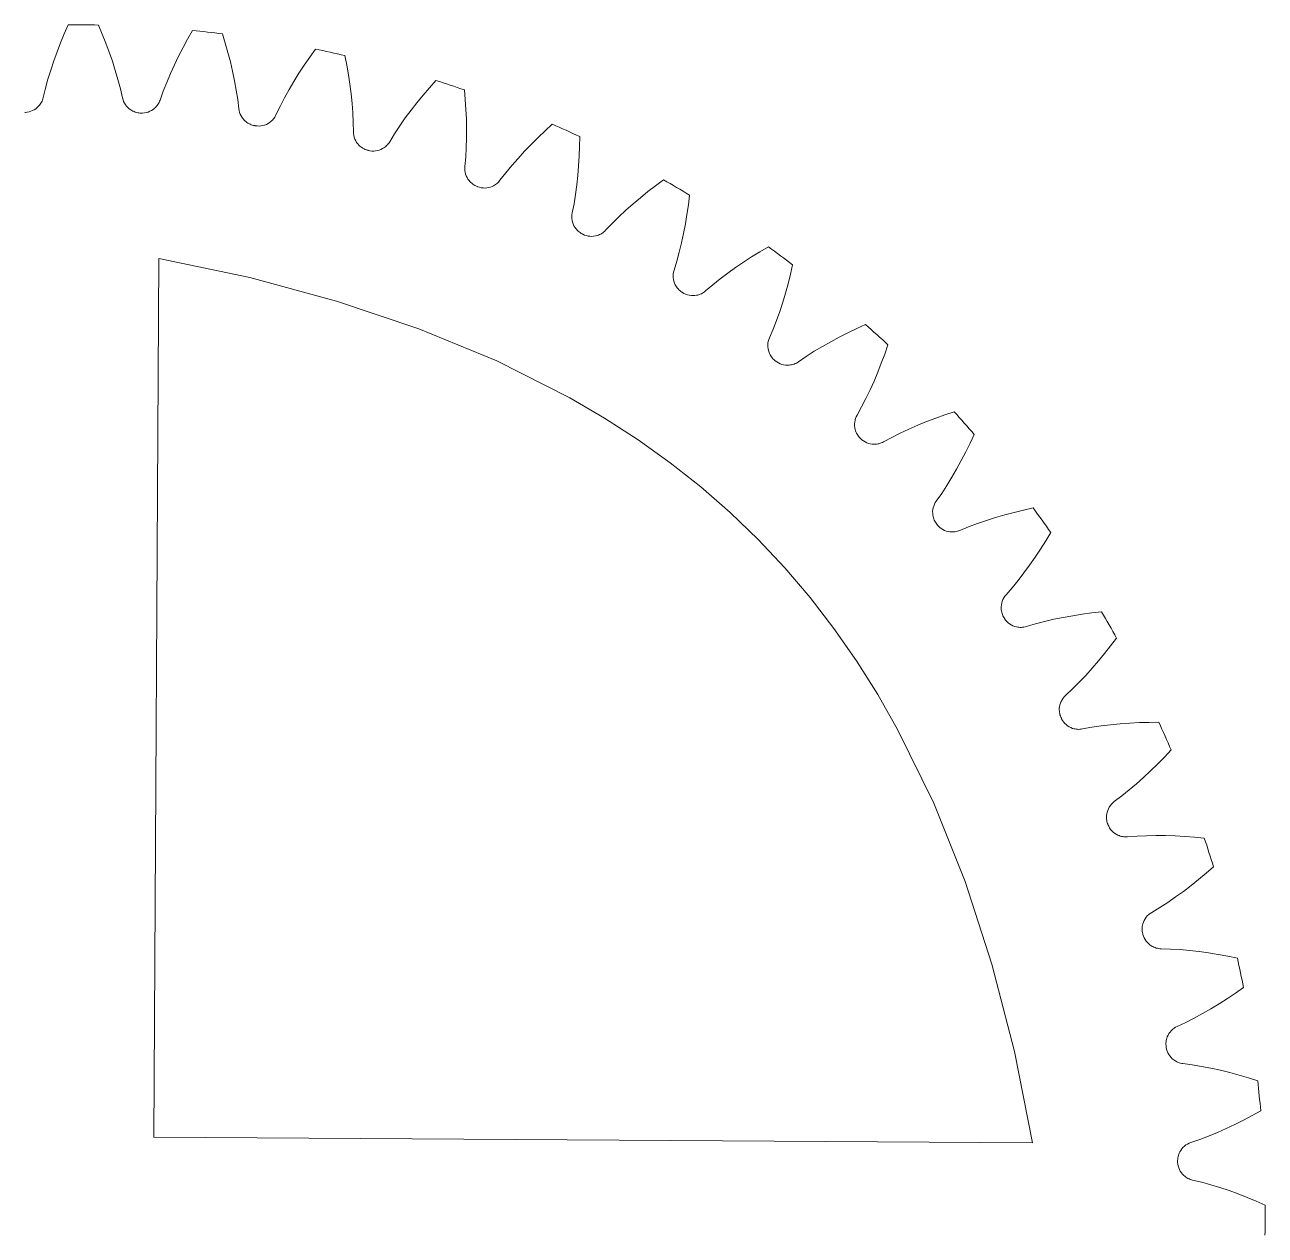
# Model space of a CAD drawing. Extents: x -180 to 228, y -304 to -8.
# Drawn here: x 167.6 to 227.5, y -78.2 to -19.7 of the extents above; entities that cross this region are included whole.
import ezdxf

# ---------------------------------------------------------------- set-up
doc = ezdxf.new("R2010")
doc.units = 0
doc.header["$MEASUREMENT"] = 0
doc.layers.add('Layer 1', color=7, linetype='Continuous')

# ---------------------------------------------------------------- blocks, each defined once
blk = doc.blocks.new('block 6')
at = {"layer": 'Layer 1', "color": 7, "lineweight": 9, "true_color": 0xffffff}
blk.add_lwpolyline([(174.064, -31), (178.464, -31.927), (182.66, -33.057), (186.643, -34.397), (190.408, -35.954), (193.941, -37.739), (195.617, -38.721), (197.231, -39.765), (198.782, -40.872), (200.267, -42.043), (201.687, -43.279), (203.04, -44.582), (204.326, -45.95), (205.546, -47.384), (206.7, -48.883), (207.789, -50.447), (208.814, -52.073), (209.778, -53.761), (211.523, -57.316), (213.038, -61.099), (214.334, -65.101), (215.418, -69.311), (216.296, -73.724)], dxfattribs=at)
blk = doc.blocks.new('block 7')
at = {"layer": 'Layer 1', "color": 7, "lineweight": 9, "true_color": 0xffffff}
blk.add_lwpolyline([(216.296, -73.724), (173.83, -73.464)], dxfattribs=at)
blk = doc.blocks.new('block 8')
at = {"layer": 'Layer 1', "color": 7, "lineweight": 9, "true_color": 0xffffff}
blk.add_lwpolyline([(173.83, -73.464), (174.064, -31)], dxfattribs=at)
blk = doc.blocks.new('block 15')
at = {"layer": 'Layer 1', "color": 7, "lineweight": 9, "true_color": 0xffffff}
blk.add_open_spline([(222.761, -69.121), (222.759, -69.111), (222.758, -69.101), (222.756, -69.091)], degree=3, dxfattribs=at)
blk = doc.blocks.new('block 16')
at = {"layer": 'Layer 1', "color": 7, "lineweight": 9, "true_color": 0xffffff}
blk.add_open_spline([(223.293, -68.106), (223.183, -68.155), (223.083, -68.225), (223, -68.313), (222.917, -68.4), (222.852, -68.503), (222.808, -68.616), (222.779, -68.691), (222.76, -68.77), (222.751, -68.85), (222.742, -68.93), (222.744, -69.011), (222.756, -69.091)], degree=3, knots=[0, 0, 0, 0, 1, 1, 1, 2, 2, 2, 3, 3, 3, 4, 4, 4, 4], dxfattribs=at)
blk = doc.blocks.new('block 17')
at = {"layer": 'Layer 1', "color": 7, "lineweight": 9, "true_color": 0xffffff}
blk.add_lwpolyline([(223.293, -68.106), (223.705, -67.913), (224.113, -67.706), (224.518, -67.487), (224.92, -67.257), (225.318, -67.015), (225.713, -66.763), (226.104, -66.502), (226.492, -66.23)], dxfattribs=at)
blk = doc.blocks.new('block 18')
at = {"layer": 'Layer 1', "color": 7, "lineweight": 9, "true_color": 0xffffff}
blk.add_open_spline([(226.492, -66.23), (226.4, -65.754), (226.301, -65.279), (226.197, -64.805)], degree=3, dxfattribs=at)
blk = doc.blocks.new('block 19')
at = {"layer": 'Layer 1', "color": 7, "lineweight": 9, "true_color": 0xffffff}
blk.add_lwpolyline([(222.517, -64.353), (222.971, -64.366), (223.428, -64.394), (223.887, -64.434), (224.347, -64.487), (224.808, -64.55), (225.271, -64.625), (225.733, -64.71), (226.197, -64.805)], dxfattribs=at)
blk = doc.blocks.new('block 20')
at = {"layer": 'Layer 1', "color": 7, "lineweight": 9, "true_color": 0xffffff}
blk.add_open_spline([(221.633, -63.661), (221.664, -63.778), (221.717, -63.887), (221.789, -63.984), (221.862, -64.08), (221.952, -64.161), (222.056, -64.223), (222.126, -64.264), (222.2, -64.296), (222.278, -64.318), (222.356, -64.34), (222.436, -64.352), (222.517, -64.353)], degree=3, knots=[0, 0, 0, 0, 1, 1, 1, 2, 2, 2, 3, 3, 3, 4, 4, 4, 4], dxfattribs=at)
blk = doc.blocks.new('block 21')
at = {"layer": 'Layer 1', "color": 7, "lineweight": 9, "true_color": 0xffffff}
blk.add_open_spline([(221.633, -63.661), (221.63, -63.651), (221.628, -63.641), (221.625, -63.632)], degree=3, dxfattribs=at)
blk = doc.blocks.new('block 22')
at = {"layer": 'Layer 1', "color": 7, "lineweight": 9, "true_color": 0xffffff}
blk.add_open_spline([(222.056, -62.596), (221.952, -62.656), (221.86, -62.737), (221.787, -62.832), (221.713, -62.928), (221.659, -63.037), (221.628, -63.153), (221.606, -63.231), (221.595, -63.312), (221.595, -63.392), (221.595, -63.473), (221.605, -63.553), (221.625, -63.632)], degree=3, knots=[0, 0, 0, 0, 1, 1, 1, 2, 2, 2, 3, 3, 3, 4, 4, 4, 4], dxfattribs=at)
blk = doc.blocks.new('block 23')
at = {"layer": 'Layer 1', "color": 7, "lineweight": 9, "true_color": 0xffffff}
blk.add_lwpolyline([(222.056, -62.596), (222.446, -62.36), (222.831, -62.112), (223.21, -61.852), (223.586, -61.581), (223.956, -61.299), (224.323, -61.008), (224.684, -60.706), (225.042, -60.396)], dxfattribs=at)
blk = doc.blocks.new('block 24')
at = {"layer": 'Layer 1', "color": 7, "lineweight": 9, "true_color": 0xffffff}
blk.add_open_spline([(225.042, -60.396), (224.9, -59.932), (224.753, -59.47), (224.599, -59.009)], degree=3, dxfattribs=at)
blk = doc.blocks.new('block 25')
at = {"layer": 'Layer 1', "color": 7, "lineweight": 9, "true_color": 0xffffff}
blk.add_lwpolyline([(220.892, -58.944), (221.346, -58.91), (221.803, -58.89), (222.263, -58.882), (222.726, -58.886), (223.192, -58.901), (223.659, -58.927), (224.128, -58.963), (224.599, -59.009)], dxfattribs=at)
blk = doc.blocks.new('block 26')
at = {"layer": 'Layer 1', "color": 7, "lineweight": 9, "true_color": 0xffffff}
blk.add_open_spline([(219.941, -58.349), (219.983, -58.462), (220.048, -58.565), (220.13, -58.653), (220.212, -58.741), (220.311, -58.813), (220.42, -58.863), (220.494, -58.897), (220.571, -58.921), (220.651, -58.935), (220.73, -58.948), (220.811, -58.952), (220.892, -58.944)], degree=3, knots=[0, 0, 0, 0, 1, 1, 1, 2, 2, 2, 3, 3, 3, 4, 4, 4, 4], dxfattribs=at)
blk = doc.blocks.new('block 27')
at = {"layer": 'Layer 1', "color": 7, "lineweight": 9, "true_color": 0xffffff}
blk.add_open_spline([(219.941, -58.349), (219.937, -58.339), (219.934, -58.33), (219.93, -58.32)], degree=3, dxfattribs=at)
blk = doc.blocks.new('block 28')
at = {"layer": 'Layer 1', "color": 7, "lineweight": 9, "true_color": 0xffffff}
blk.add_open_spline([(220.25, -57.245), (220.153, -57.316), (220.07, -57.405), (220.007, -57.508), (219.944, -57.611), (219.902, -57.725), (219.882, -57.844), (219.869, -57.924), (219.867, -58.005), (219.875, -58.085), (219.883, -58.166), (219.902, -58.245), (219.93, -58.32)], degree=3, knots=[0, 0, 0, 0, 1, 1, 1, 2, 2, 2, 3, 3, 3, 4, 4, 4, 4], dxfattribs=at)
blk = doc.blocks.new('block 29')
at = {"layer": 'Layer 1', "color": 7, "lineweight": 9, "true_color": 0xffffff}
blk.add_lwpolyline([(220.25, -57.245), (220.613, -56.97), (220.97, -56.683), (221.321, -56.385), (221.665, -56.076), (222.005, -55.757), (222.338, -55.429), (222.667, -55.091), (222.99, -54.745)], dxfattribs=at)
blk = doc.blocks.new('block 30')
at = {"layer": 'Layer 1', "color": 7, "lineweight": 9, "true_color": 0xffffff}
blk.add_open_spline([(222.99, -54.745), (222.8, -54.299), (222.605, -53.854), (222.405, -53.412)], degree=3, dxfattribs=at)
blk = doc.blocks.new('block 31')
at = {"layer": 'Layer 1', "color": 7, "lineweight": 9, "true_color": 0xffffff}
blk.add_lwpolyline([(218.711, -53.735), (219.158, -53.654), (219.611, -53.586), (220.068, -53.53), (220.529, -53.486), (220.993, -53.452), (221.461, -53.429), (221.932, -53.416), (222.405, -53.412)], dxfattribs=at)
blk = doc.blocks.new('block 32')
at = {"layer": 'Layer 1', "color": 7, "lineweight": 9, "true_color": 0xffffff}
blk.add_open_spline([(217.703, -53.242), (217.757, -53.35), (217.831, -53.446), (217.923, -53.525), (218.014, -53.605), (218.119, -53.665), (218.233, -53.704), (218.31, -53.73), (218.389, -53.746), (218.47, -53.751), (218.551, -53.756), (218.631, -53.751), (218.711, -53.735)], degree=3, knots=[0, 0, 0, 0, 1, 1, 1, 2, 2, 2, 3, 3, 3, 4, 4, 4, 4], dxfattribs=at)
blk = doc.blocks.new('block 33')
at = {"layer": 'Layer 1', "color": 7, "lineweight": 9, "true_color": 0xffffff}
blk.add_open_spline([(217.703, -53.242), (217.698, -53.233), (217.694, -53.224), (217.689, -53.215)], degree=3, dxfattribs=at)
blk = doc.blocks.new('block 34')
at = {"layer": 'Layer 1', "color": 7, "lineweight": 9, "true_color": 0xffffff}
blk.add_open_spline([(217.895, -52.112), (217.805, -52.193), (217.733, -52.291), (217.681, -52.4), (217.629, -52.508), (217.598, -52.626), (217.592, -52.747), (217.587, -52.828), (217.593, -52.908), (217.61, -52.987), (217.626, -53.066), (217.653, -53.143), (217.689, -53.215)], degree=3, knots=[0, 0, 0, 0, 1, 1, 1, 2, 2, 2, 3, 3, 3, 4, 4, 4, 4], dxfattribs=at)
blk = doc.blocks.new('block 35')
at = {"layer": 'Layer 1', "color": 7, "lineweight": 9, "true_color": 0xffffff}
blk.add_lwpolyline([(217.895, -52.112), (218.227, -51.801), (218.552, -51.479), (218.87, -51.145), (219.18, -50.802), (219.484, -50.449), (219.782, -50.088), (220.073, -49.718), (220.358, -49.34)], dxfattribs=at)
blk = doc.blocks.new('block 36')
at = {"layer": 'Layer 1', "color": 7, "lineweight": 9, "true_color": 0xffffff}
blk.add_open_spline([(220.358, -49.34), (220.123, -48.916), (219.883, -48.494), (219.637, -48.076)], degree=3, dxfattribs=at)
blk = doc.blocks.new('block 37')
at = {"layer": 'Layer 1', "color": 7, "lineweight": 9, "true_color": 0xffffff}
blk.add_lwpolyline([(215.997, -48.783), (216.434, -48.655), (216.877, -48.54), (217.326, -48.437), (217.779, -48.344), (218.238, -48.262), (218.7, -48.191), (219.167, -48.128), (219.637, -48.076)], dxfattribs=at)
blk = doc.blocks.new('block 38')
at = {"layer": 'Layer 1', "color": 7, "lineweight": 9, "true_color": 0xffffff}
blk.add_open_spline([(214.943, -48.398), (215.008, -48.499), (215.092, -48.587), (215.191, -48.657), (215.29, -48.726), (215.401, -48.775), (215.519, -48.802), (215.598, -48.819), (215.679, -48.827), (215.759, -48.824), (215.84, -48.82), (215.92, -48.807), (215.997, -48.783)], degree=3, knots=[0, 0, 0, 0, 1, 1, 1, 2, 2, 2, 3, 3, 3, 4, 4, 4, 4], dxfattribs=at)
blk = doc.blocks.new('block 39')
at = {"layer": 'Layer 1', "color": 7, "lineweight": 9, "true_color": 0xffffff}
blk.add_open_spline([(214.943, -48.398), (214.937, -48.389), (214.932, -48.381), (214.927, -48.372)], degree=3, dxfattribs=at)
blk = doc.blocks.new('block 40')
at = {"layer": 'Layer 1', "color": 7, "lineweight": 9, "true_color": 0xffffff}
blk.add_open_spline([(215.016, -47.254), (214.935, -47.344), (214.873, -47.448), (214.833, -47.562), (214.793, -47.676), (214.775, -47.796), (214.781, -47.917), (214.785, -47.997), (214.799, -48.077), (214.824, -48.154), (214.848, -48.231), (214.883, -48.304), (214.927, -48.372)], degree=3, knots=[0, 0, 0, 0, 1, 1, 1, 2, 2, 2, 3, 3, 3, 4, 4, 4, 4], dxfattribs=at)
blk = doc.blocks.new('block 41')
at = {"layer": 'Layer 1', "color": 7, "lineweight": 9, "true_color": 0xffffff}
blk.add_lwpolyline([(215.016, -47.254), (215.314, -46.91), (215.603, -46.555), (215.884, -46.19), (216.157, -45.816), (216.423, -45.434), (216.681, -45.043), (216.932, -44.645), (217.176, -44.24)], dxfattribs=at)
blk = doc.blocks.new('block 42')
at = {"layer": 'Layer 1', "color": 7, "lineweight": 9, "true_color": 0xffffff}
blk.add_open_spline([(217.176, -44.24), (216.898, -43.842), (216.615, -43.448), (216.327, -43.057)], degree=3, dxfattribs=at)
blk = doc.blocks.new('block 43')
at = {"layer": 'Layer 1', "color": 7, "lineweight": 9, "true_color": 0xffffff}
blk.add_lwpolyline([(212.78, -44.141), (213.202, -43.968), (213.63, -43.808), (214.066, -43.658), (214.507, -43.519), (214.954, -43.389), (215.407, -43.27), (215.865, -43.159), (216.327, -43.057)], dxfattribs=at)
blk = doc.blocks.new('block 44')
at = {"layer": 'Layer 1', "color": 7, "lineweight": 9, "true_color": 0xffffff}
blk.add_open_spline([(211.692, -43.868), (211.767, -43.963), (211.86, -44.041), (211.966, -44.1), (212.071, -44.158), (212.187, -44.196), (212.307, -44.21), (212.387, -44.219), (212.468, -44.218), (212.548, -44.206), (212.628, -44.195), (212.706, -44.173), (212.78, -44.141)], degree=3, knots=[0, 0, 0, 0, 1, 1, 1, 2, 2, 2, 3, 3, 3, 4, 4, 4, 4], dxfattribs=at)
blk = doc.blocks.new('block 45')
at = {"layer": 'Layer 1', "color": 7, "lineweight": 9, "true_color": 0xffffff}
blk.add_open_spline([(211.692, -43.868), (211.686, -43.861), (211.679, -43.853), (211.673, -43.845)], degree=3, dxfattribs=at)
blk = doc.blocks.new('block 46')
at = {"layer": 'Layer 1', "color": 7, "lineweight": 9, "true_color": 0xffffff}
blk.add_open_spline([(211.645, -42.723), (211.574, -42.821), (211.524, -42.932), (211.495, -43.049), (211.467, -43.166), (211.462, -43.288), (211.48, -43.407), (211.493, -43.487), (211.515, -43.565), (211.548, -43.638), (211.58, -43.712), (211.623, -43.782), (211.673, -43.845)], degree=3, knots=[0, 0, 0, 0, 1, 1, 1, 2, 2, 2, 3, 3, 3, 4, 4, 4, 4], dxfattribs=at)
blk = doc.blocks.new('block 47')
at = {"layer": 'Layer 1', "color": 7, "lineweight": 9, "true_color": 0xffffff}
blk.add_lwpolyline([(211.645, -42.723), (211.906, -42.35), (212.156, -41.967), (212.397, -41.575), (212.63, -41.174), (212.854, -40.766), (213.07, -40.351), (213.278, -39.928), (213.478, -39.499)], dxfattribs=at)
blk = doc.blocks.new('block 48')
at = {"layer": 'Layer 1', "color": 7, "lineweight": 9, "true_color": 0xffffff}
blk.add_open_spline([(213.478, -39.499), (213.16, -39.133), (212.837, -38.771), (212.51, -38.412)], degree=3, dxfattribs=at)
blk = doc.blocks.new('block 49')
at = {"layer": 'Layer 1', "color": 7, "lineweight": 9, "true_color": 0xffffff}
blk.add_lwpolyline([(209.096, -39.861), (209.497, -39.645), (209.907, -39.441), (210.324, -39.246), (210.749, -39.062), (211.18, -38.886), (211.617, -38.72), (212.061, -38.562), (212.51, -38.412)], dxfattribs=at)
blk = doc.blocks.new('block 50')
at = {"layer": 'Layer 1', "color": 7, "lineweight": 9, "true_color": 0xffffff}
blk.add_open_spline([(207.985, -39.704), (208.07, -39.789), (208.171, -39.858), (208.282, -39.905), (208.393, -39.952), (208.512, -39.977), (208.633, -39.979), (208.714, -39.98), (208.794, -39.97), (208.872, -39.95), (208.951, -39.93), (209.026, -39.9), (209.096, -39.861)], degree=3, knots=[0, 0, 0, 0, 1, 1, 1, 2, 2, 2, 3, 3, 3, 4, 4, 4, 4], dxfattribs=at)
blk = doc.blocks.new('block 51')
at = {"layer": 'Layer 1', "color": 7, "lineweight": 9, "true_color": 0xffffff}
blk.add_open_spline([(207.985, -39.704), (207.978, -39.696), (207.971, -39.689), (207.964, -39.682)], degree=3, dxfattribs=at)
blk = doc.blocks.new('block 52')
at = {"layer": 'Layer 1', "color": 7, "lineweight": 9, "true_color": 0xffffff}
blk.add_open_spline([(207.819, -38.569), (207.759, -38.674), (207.72, -38.789), (207.704, -38.909), (207.688, -39.029), (207.696, -39.15), (207.727, -39.267), (207.747, -39.345), (207.778, -39.42), (207.818, -39.49), (207.858, -39.56), (207.907, -39.625), (207.964, -39.682)], degree=3, knots=[0, 0, 0, 0, 1, 1, 1, 2, 2, 2, 3, 3, 3, 4, 4, 4, 4], dxfattribs=at)
blk = doc.blocks.new('block 53')
at = {"layer": 'Layer 1', "color": 7, "lineweight": 9, "true_color": 0xffffff}
blk.add_lwpolyline([(207.819, -38.569), (208.039, -38.171), (208.248, -37.764), (208.447, -37.349), (208.636, -36.926), (208.817, -36.497), (208.988, -36.061), (209.151, -35.619), (209.305, -35.172)], dxfattribs=at)
blk = doc.blocks.new('block 54')
at = {"layer": 'Layer 1', "color": 7, "lineweight": 9, "true_color": 0xffffff}
blk.add_open_spline([(209.305, -35.172), (208.95, -34.841), (208.591, -34.514), (208.229, -34.192)], degree=3, dxfattribs=at)
blk = doc.blocks.new('block 55')
at = {"layer": 'Layer 1', "color": 7, "lineweight": 9, "true_color": 0xffffff}
blk.add_lwpolyline([(204.985, -35.989), (205.361, -35.733), (205.747, -35.487), (206.142, -35.25), (206.545, -35.022), (206.955, -34.802), (207.373, -34.591), (207.798, -34.388), (208.229, -34.192)], dxfattribs=at)
blk = doc.blocks.new('block 56')
at = {"layer": 'Layer 1', "color": 7, "lineweight": 9, "true_color": 0xffffff}
blk.add_open_spline([(203.864, -35.949), (203.957, -36.026), (204.064, -36.083), (204.18, -36.118), (204.295, -36.154), (204.416, -36.166), (204.536, -36.155), (204.617, -36.148), (204.696, -36.13), (204.772, -36.102), (204.847, -36.074), (204.919, -36.036), (204.985, -35.989)], degree=3, knots=[0, 0, 0, 0, 1, 1, 1, 2, 2, 2, 3, 3, 3, 4, 4, 4, 4], dxfattribs=at)
blk = doc.blocks.new('block 57')
at = {"layer": 'Layer 1', "color": 7, "lineweight": 9, "true_color": 0xffffff}
blk.add_open_spline([(203.864, -35.949), (203.856, -35.943), (203.848, -35.936), (203.84, -35.93)], degree=3, dxfattribs=at)
blk = doc.blocks.new('block 58')
at = {"layer": 'Layer 1', "color": 7, "lineweight": 9, "true_color": 0xffffff}
blk.add_open_spline([(203.58, -34.839), (203.531, -34.949), (203.504, -35.068), (203.501, -35.188), (203.498, -35.309), (203.518, -35.429), (203.561, -35.542), (203.59, -35.617), (203.628, -35.689), (203.675, -35.754), (203.722, -35.82), (203.778, -35.879), (203.84, -35.93)], degree=3, knots=[0, 0, 0, 0, 1, 1, 1, 2, 2, 2, 3, 3, 3, 4, 4, 4, 4], dxfattribs=at)
blk = doc.blocks.new('block 59')
at = {"layer": 'Layer 1', "color": 7, "lineweight": 9, "true_color": 0xffffff}
blk.add_lwpolyline([(203.58, -34.839), (203.757, -34.419), (203.922, -33.992), (204.077, -33.559), (204.221, -33.119), (204.355, -32.673), (204.48, -32.222), (204.596, -31.765), (204.702, -31.304)], dxfattribs=at)
blk = doc.blocks.new('block 60')
at = {"layer": 'Layer 1', "color": 7, "lineweight": 9, "true_color": 0xffffff}
blk.add_open_spline([(204.702, -31.304), (204.315, -31.012), (203.924, -30.725), (203.529, -30.442)], degree=3, dxfattribs=at)
blk = doc.blocks.new('block 61')
at = {"layer": 'Layer 1', "color": 7, "lineweight": 9, "true_color": 0xffffff}
blk.add_lwpolyline([(200.492, -32.569), (200.839, -32.275), (201.197, -31.989), (201.565, -31.712), (201.942, -31.443), (202.327, -31.182), (202.72, -30.928), (203.121, -30.682), (203.529, -30.442)], dxfattribs=at)
blk = doc.blocks.new('block 62')
at = {"layer": 'Layer 1', "color": 7, "lineweight": 9, "true_color": 0xffffff}
blk.add_open_spline([(199.372, -32.646), (199.473, -32.712), (199.586, -32.758), (199.704, -32.781), (199.823, -32.804), (199.944, -32.804), (200.063, -32.78), (200.142, -32.765), (200.219, -32.739), (200.291, -32.703), (200.363, -32.667), (200.431, -32.622), (200.492, -32.569)], degree=3, knots=[0, 0, 0, 0, 1, 1, 1, 2, 2, 2, 3, 3, 3, 4, 4, 4, 4], dxfattribs=at)
blk = doc.blocks.new('block 63')
at = {"layer": 'Layer 1', "color": 7, "lineweight": 9, "true_color": 0xffffff}
blk.add_open_spline([(199.372, -32.646), (199.364, -32.64), (199.355, -32.635), (199.347, -32.629)], degree=3, dxfattribs=at)
blk = doc.blocks.new('block 64')
at = {"layer": 'Layer 1', "color": 7, "lineweight": 9, "true_color": 0xffffff}
blk.add_open_spline([(198.974, -31.571), (198.937, -31.686), (198.922, -31.807), (198.932, -31.927), (198.941, -32.048), (198.974, -32.165), (199.028, -32.272), (199.065, -32.345), (199.11, -32.412), (199.164, -32.472), (199.218, -32.532), (199.279, -32.585), (199.347, -32.629)], degree=3, knots=[0, 0, 0, 0, 1, 1, 1, 2, 2, 2, 3, 3, 3, 4, 4, 4, 4], dxfattribs=at)
blk = doc.blocks.new('block 65')
at = {"layer": 'Layer 1', "color": 7, "lineweight": 9, "true_color": 0xffffff}
blk.add_lwpolyline([(198.974, -31.571), (199.106, -31.136), (199.226, -30.694), (199.334, -30.246), (199.432, -29.794), (199.518, -29.336), (199.595, -28.875), (199.663, -28.409), (199.721, -27.939)], dxfattribs=at)
blk = doc.blocks.new('block 66')
at = {"layer": 'Layer 1', "color": 7, "lineweight": 9, "true_color": 0xffffff}
blk.add_open_spline([(199.721, -27.939), (199.305, -27.689), (198.886, -27.444), (198.464, -27.204)], degree=3, dxfattribs=at)
blk = doc.blocks.new('block 67')
at = {"layer": 'Layer 1', "color": 7, "lineweight": 9, "true_color": 0xffffff}
blk.add_lwpolyline([(195.665, -29.637), (195.98, -29.308), (196.306, -28.987), (196.643, -28.673), (196.99, -28.366), (197.346, -28.066), (197.71, -27.772), (198.083, -27.485), (198.464, -27.204)], dxfattribs=at)
blk = doc.blocks.new('block 68')
at = {"layer": 'Layer 1', "color": 7, "lineweight": 9, "true_color": 0xffffff}
blk.add_open_spline([(194.56, -29.831), (194.667, -29.886), (194.784, -29.92), (194.904, -29.93), (195.024, -29.941), (195.146, -29.928), (195.261, -29.892), (195.338, -29.868), (195.411, -29.834), (195.48, -29.791), (195.548, -29.748), (195.61, -29.696), (195.665, -29.637)], degree=3, knots=[0, 0, 0, 0, 1, 1, 1, 2, 2, 2, 3, 3, 3, 4, 4, 4, 4], dxfattribs=at)
blk = doc.blocks.new('block 69')
at = {"layer": 'Layer 1', "color": 7, "lineweight": 9, "true_color": 0xffffff}
blk.add_open_spline([(194.56, -29.831), (194.551, -29.826), (194.542, -29.821), (194.533, -29.817)], degree=3, dxfattribs=at)
blk = doc.blocks.new('block 70')
at = {"layer": 'Layer 1', "color": 7, "lineweight": 9, "true_color": 0xffffff}
blk.add_open_spline([(194.051, -28.803), (194.026, -28.921), (194.025, -29.043), (194.047, -29.162), (194.069, -29.28), (194.114, -29.394), (194.179, -29.495), (194.223, -29.563), (194.275, -29.625), (194.335, -29.679), (194.395, -29.733), (194.461, -29.78), (194.533, -29.817)], degree=3, knots=[0, 0, 0, 0, 1, 1, 1, 2, 2, 2, 3, 3, 3, 4, 4, 4, 4], dxfattribs=at)
blk = doc.blocks.new('block 71')
at = {"layer": 'Layer 1', "color": 7, "lineweight": 9, "true_color": 0xffffff}
blk.add_lwpolyline([(194.051, -28.803), (194.137, -28.356), (194.21, -27.904), (194.271, -27.448), (194.321, -26.988), (194.36, -26.524), (194.388, -26.056), (194.406, -25.586), (194.415, -25.113)], dxfattribs=at)
blk = doc.blocks.new('block 72')
at = {"layer": 'Layer 1', "color": 7, "lineweight": 9, "true_color": 0xffffff}
blk.add_open_spline([(194.415, -25.113), (193.975, -24.907), (193.533, -24.708), (193.088, -24.513)], degree=3, dxfattribs=at)
blk = doc.blocks.new('block 73')
at = {"layer": 'Layer 1', "color": 7, "lineweight": 9, "true_color": 0xffffff}
blk.add_lwpolyline([(190.559, -27.225), (190.837, -26.865), (191.128, -26.512), (191.43, -26.164), (191.743, -25.823), (192.066, -25.487), (192.398, -25.157), (192.739, -24.833), (193.088, -24.513)], dxfattribs=at)
blk = doc.blocks.new('block 74')
at = {"layer": 'Layer 1', "color": 7, "lineweight": 9, "true_color": 0xffffff}
blk.add_open_spline([(189.48, -27.533), (189.592, -27.577), (189.712, -27.599), (189.833, -27.597), (189.953, -27.595), (190.072, -27.569), (190.183, -27.521), (190.257, -27.489), (190.327, -27.448), (190.39, -27.398), (190.454, -27.348), (190.51, -27.29), (190.559, -27.225)], degree=3, knots=[0, 0, 0, 0, 1, 1, 1, 2, 2, 2, 3, 3, 3, 4, 4, 4, 4], dxfattribs=at)
blk = doc.blocks.new('block 75')
at = {"layer": 'Layer 1', "color": 7, "lineweight": 9, "true_color": 0xffffff}
blk.add_open_spline([(189.48, -27.533), (189.47, -27.53), (189.461, -27.526), (189.452, -27.522)], degree=3, dxfattribs=at)
blk = doc.blocks.new('block 76')
at = {"layer": 'Layer 1', "color": 7, "lineweight": 9, "true_color": 0xffffff}
blk.add_open_spline([(188.867, -26.565), (188.854, -26.685), (188.866, -26.806), (188.9, -26.922), (188.934, -27.038), (188.99, -27.145), (189.066, -27.239), (189.117, -27.302), (189.175, -27.358), (189.24, -27.406), (189.305, -27.454), (189.376, -27.493), (189.452, -27.522)], degree=3, knots=[0, 0, 0, 0, 1, 1, 1, 2, 2, 2, 3, 3, 3, 4, 4, 4, 4], dxfattribs=at)
blk = doc.blocks.new('block 77')
at = {"layer": 'Layer 1', "color": 7, "lineweight": 9, "true_color": 0xffffff}
blk.add_lwpolyline([(188.867, -26.565), (188.906, -26.111), (188.931, -25.654), (188.944, -25.194), (188.945, -24.731), (188.935, -24.266), (188.914, -23.798), (188.883, -23.328), (188.842, -22.857)], dxfattribs=at)
blk = doc.blocks.new('block 78')
at = {"layer": 'Layer 1', "color": 7, "lineweight": 9, "true_color": 0xffffff}
blk.add_open_spline([(188.842, -22.857), (188.383, -22.698), (187.923, -22.546), (187.46, -22.399)], degree=3, dxfattribs=at)
blk = doc.blocks.new('block 79')
at = {"layer": 'Layer 1', "color": 7, "lineweight": 9, "true_color": 0xffffff}
blk.add_lwpolyline([(185.228, -25.361), (185.468, -24.973), (185.72, -24.591), (185.984, -24.214), (186.259, -23.842), (186.545, -23.475), (186.841, -23.112), (187.146, -22.753), (187.46, -22.399)], dxfattribs=at)
blk = doc.blocks.new('block 80')
at = {"layer": 'Layer 1', "color": 7, "lineweight": 9, "true_color": 0xffffff}
blk.add_open_spline([(184.188, -25.78), (184.304, -25.812), (184.425, -25.821), (184.545, -25.806), (184.665, -25.791), (184.78, -25.753), (184.886, -25.694), (184.956, -25.655), (185.021, -25.606), (185.079, -25.55), (185.137, -25.494), (185.187, -25.43), (185.228, -25.361)], degree=3, knots=[0, 0, 0, 0, 1, 1, 1, 2, 2, 2, 3, 3, 3, 4, 4, 4, 4], dxfattribs=at)
blk = doc.blocks.new('block 81')
at = {"layer": 'Layer 1', "color": 7, "lineweight": 9, "true_color": 0xffffff}
blk.add_open_spline([(184.188, -25.78), (184.178, -25.777), (184.168, -25.775), (184.158, -25.772)], degree=3, dxfattribs=at)
blk = doc.blocks.new('block 82')
at = {"layer": 'Layer 1', "color": 7, "lineweight": 9, "true_color": 0xffffff}
blk.add_open_spline([(183.476, -24.881), (183.477, -25.002), (183.5, -25.121), (183.547, -25.232), (183.593, -25.344), (183.66, -25.445), (183.745, -25.531), (183.802, -25.588), (183.866, -25.638), (183.936, -25.678), (184.006, -25.719), (184.08, -25.751), (184.158, -25.772)], degree=3, knots=[0, 0, 0, 0, 1, 1, 1, 2, 2, 2, 3, 3, 3, 4, 4, 4, 4], dxfattribs=at)
blk = doc.blocks.new('block 83')
at = {"layer": 'Layer 1', "color": 7, "lineweight": 9, "true_color": 0xffffff}
blk.add_lwpolyline([(183.476, -24.881), (183.468, -24.426), (183.445, -23.969), (183.41, -23.509), (183.363, -23.049), (183.304, -22.587), (183.234, -22.124), (183.154, -21.66), (183.064, -21.196)], dxfattribs=at)
blk = doc.blocks.new('block 84')
at = {"layer": 'Layer 1', "color": 7, "lineweight": 9, "true_color": 0xffffff}
blk.add_open_spline([(183.064, -21.196), (182.592, -21.086), (182.118, -20.983), (181.642, -20.885)], degree=3, dxfattribs=at)
blk = doc.blocks.new('block 85')
at = {"layer": 'Layer 1', "color": 7, "lineweight": 9, "true_color": 0xffffff}
blk.add_lwpolyline([(179.732, -24.063), (179.93, -23.653), (180.141, -23.247), (180.364, -22.845), (180.599, -22.446), (180.845, -22.05), (181.101, -21.658), (181.367, -21.27), (181.642, -20.885)], dxfattribs=at)
blk = doc.blocks.new('block 86')
at = {"layer": 'Layer 1', "color": 7, "lineweight": 9, "true_color": 0xffffff}
blk.add_open_spline([(178.741, -24.589), (178.86, -24.609), (178.982, -24.605), (179.099, -24.578), (179.217, -24.551), (179.328, -24.501), (179.426, -24.431), (179.492, -24.385), (179.552, -24.33), (179.603, -24.267), (179.655, -24.205), (179.698, -24.137), (179.732, -24.063)], degree=3, knots=[0, 0, 0, 0, 1, 1, 1, 2, 2, 2, 3, 3, 3, 4, 4, 4, 4], dxfattribs=at)
blk = doc.blocks.new('block 87')
at = {"layer": 'Layer 1', "color": 7, "lineweight": 9, "true_color": 0xffffff}
blk.add_open_spline([(178.741, -24.589), (178.731, -24.588), (178.721, -24.586), (178.711, -24.584)], degree=3, dxfattribs=at)
blk = doc.blocks.new('block 88')
at = {"layer": 'Layer 1', "color": 7, "lineweight": 9, "true_color": 0xffffff}
blk.add_open_spline([(177.939, -23.769), (177.952, -23.889), (177.989, -24.006), (178.046, -24.112), (178.104, -24.218), (178.181, -24.312), (178.275, -24.388), (178.337, -24.439), (178.406, -24.481), (178.48, -24.515), (178.553, -24.548), (178.631, -24.571), (178.711, -24.584)], degree=3, knots=[0, 0, 0, 0, 1, 1, 1, 2, 2, 2, 3, 3, 3, 4, 4, 4, 4], dxfattribs=at)
blk = doc.blocks.new('block 89')
at = {"layer": 'Layer 1', "color": 7, "lineweight": 9, "true_color": 0xffffff}
blk.add_lwpolyline([(177.939, -23.769), (177.883, -23.318), (177.813, -22.865), (177.73, -22.413), (177.635, -21.959), (177.528, -21.506), (177.411, -21.053), (177.283, -20.6), (177.145, -20.147)], dxfattribs=at)
blk = doc.blocks.new('block 90')
at = {"layer": 'Layer 1', "color": 7, "lineweight": 9, "true_color": 0xffffff}
blk.add_open_spline([(177.145, -20.147), (176.663, -20.088), (176.181, -20.035), (175.698, -19.987)], degree=3, dxfattribs=at)
blk = doc.blocks.new('block 91')
at = {"layer": 'Layer 1', "color": 7, "lineweight": 9, "true_color": 0xffffff}
blk.add_lwpolyline([(174.13, -23.348), (174.284, -22.919), (174.451, -22.493), (174.631, -22.07), (174.823, -21.648), (175.026, -21.229), (175.24, -20.813), (175.464, -20.399), (175.698, -19.987)], dxfattribs=at)
blk = doc.blocks.new('block 92')
at = {"layer": 'Layer 1', "color": 7, "lineweight": 9, "true_color": 0xffffff}
blk.add_open_spline([(173.199, -23.974), (173.32, -23.981), (173.441, -23.965), (173.555, -23.926), (173.669, -23.886), (173.774, -23.825), (173.865, -23.746), (173.925, -23.692), (173.979, -23.631), (174.024, -23.564), (174.068, -23.497), (174.104, -23.424), (174.13, -23.348)], degree=3, knots=[0, 0, 0, 0, 1, 1, 1, 2, 2, 2, 3, 3, 3, 4, 4, 4, 4], dxfattribs=at)
blk = doc.blocks.new('block 93')
at = {"layer": 'Layer 1', "color": 7, "lineweight": 9, "true_color": 0xffffff}
blk.add_open_spline([(173.199, -23.974), (173.189, -23.974), (173.179, -23.973), (173.169, -23.973)], degree=3, dxfattribs=at)
blk = doc.blocks.new('block 94')
at = {"layer": 'Layer 1', "color": 7, "lineweight": 9, "true_color": 0xffffff}
blk.add_open_spline([(172.317, -23.243), (172.342, -23.361), (172.39, -23.473), (172.459, -23.572), (172.527, -23.672), (172.614, -23.757), (172.715, -23.823), (172.782, -23.867), (172.856, -23.902), (172.932, -23.928), (173.009, -23.953), (173.089, -23.968), (173.169, -23.973)], degree=3, knots=[0, 0, 0, 0, 1, 1, 1, 2, 2, 2, 3, 3, 3, 4, 4, 4, 4], dxfattribs=at)
blk = doc.blocks.new('block 95')
at = {"layer": 'Layer 1', "color": 7, "lineweight": 9, "true_color": 0xffffff}
blk.add_lwpolyline([(172.317, -23.243), (172.214, -22.8), (172.097, -22.357), (171.967, -21.915), (171.825, -21.475), (171.671, -21.035), (171.507, -20.597), (171.332, -20.159), (171.148, -19.724)], dxfattribs=at)
blk = doc.blocks.new('block 96')
at = {"layer": 'Layer 1', "color": 7, "lineweight": 9, "true_color": 0xffffff}
blk.add_open_spline([(171.148, -19.724), (170.663, -19.715), (170.177, -19.712), (169.692, -19.716)], degree=3, dxfattribs=at)
blk = doc.blocks.new('block 97')
at = {"layer": 'Layer 1', "color": 7, "lineweight": 9, "true_color": 0xffffff}
blk.add_lwpolyline([(168.484, -23.222), (168.592, -22.78), (168.714, -22.338), (168.849, -21.898), (168.996, -21.459), (169.154, -21.021), (169.323, -20.585), (169.503, -20.149), (169.692, -19.716)], dxfattribs=at)
blk = doc.blocks.new('block 98')
at = {"layer": 'Layer 1', "color": 7, "lineweight": 9, "true_color": 0xffffff}
blk.add_open_spline([(167.624, -23.942), (167.745, -23.937), (167.863, -23.907), (167.972, -23.856), (168.082, -23.806), (168.18, -23.734), (168.262, -23.645), (168.317, -23.586), (168.363, -23.52), (168.401, -23.448), (168.439, -23.377), (168.467, -23.301), (168.484, -23.222)], degree=3, knots=[0, 0, 0, 0, 1, 1, 1, 2, 2, 2, 3, 3, 3, 4, 4, 4, 4], dxfattribs=at)
blk = doc.blocks.new('block 99')
at = {"layer": 'Layer 1', "color": 7, "lineweight": 9, "true_color": 0xffffff}
blk.add_open_spline([(167.624, -23.942), (167.614, -23.943), (167.604, -23.943), (167.594, -23.944)], degree=3, dxfattribs=at)
blk = doc.blocks.new('block 366')
at = {"layer": 'Layer 1', "color": 7, "lineweight": 9, "true_color": 0xffffff}
blk.add_open_spline([(227.53, -78.193), (227.539, -77.708), (227.541, -77.222), (227.538, -76.737)], degree=3, dxfattribs=at)
blk = doc.blocks.new('block 367')
at = {"layer": 'Layer 1', "color": 7, "lineweight": 9, "true_color": 0xffffff}
blk.add_lwpolyline([(224.032, -75.529), (224.474, -75.637), (224.915, -75.759), (225.355, -75.894), (225.795, -76.041), (226.232, -76.199), (226.669, -76.368), (227.104, -76.548), (227.538, -76.737)], dxfattribs=at)
blk = doc.blocks.new('block 368')
at = {"layer": 'Layer 1', "color": 7, "lineweight": 9, "true_color": 0xffffff}
blk.add_open_spline([(223.311, -74.669), (223.317, -74.79), (223.346, -74.908), (223.397, -75.017), (223.448, -75.127), (223.52, -75.225), (223.608, -75.307), (223.668, -75.362), (223.734, -75.408), (223.805, -75.446), (223.877, -75.483), (223.953, -75.512), (224.032, -75.529)], degree=3, knots=[0, 0, 0, 0, 1, 1, 1, 2, 2, 2, 3, 3, 3, 4, 4, 4, 4], dxfattribs=at)
blk = doc.blocks.new('block 369')
at = {"layer": 'Layer 1', "color": 7, "lineweight": 9, "true_color": 0xffffff}
blk.add_open_spline([(223.311, -74.669), (223.311, -74.659), (223.31, -74.649), (223.31, -74.639)], degree=3, dxfattribs=at)
blk = doc.blocks.new('block 370')
at = {"layer": 'Layer 1', "color": 7, "lineweight": 9, "true_color": 0xffffff}
blk.add_open_spline([(223.947, -73.715), (223.832, -73.753), (223.726, -73.812), (223.634, -73.89), (223.542, -73.969), (223.467, -74.064), (223.412, -74.171), (223.375, -74.243), (223.347, -74.32), (223.33, -74.398), (223.313, -74.477), (223.306, -74.558), (223.31, -74.639)], degree=3, knots=[0, 0, 0, 0, 1, 1, 1, 2, 2, 2, 3, 3, 3, 4, 4, 4, 4], dxfattribs=at)
blk = doc.blocks.new('block 371')
at = {"layer": 'Layer 1', "color": 7, "lineweight": 9, "true_color": 0xffffff}
blk.add_lwpolyline([(223.947, -73.715), (224.377, -73.566), (224.805, -73.403), (225.23, -73.228), (225.654, -73.041), (226.075, -72.842), (226.494, -72.633), (226.91, -72.414), (227.324, -72.184)], dxfattribs=at)
blk = doc.blocks.new('block 372')
at = {"layer": 'Layer 1', "color": 7, "lineweight": 9, "true_color": 0xffffff}
blk.add_open_spline([(227.324, -72.184), (227.282, -71.701), (227.234, -71.218), (227.18, -70.736)], degree=3, dxfattribs=at)
blk = doc.blocks.new('block 373')
at = {"layer": 'Layer 1', "color": 7, "lineweight": 9, "true_color": 0xffffff}
blk.add_lwpolyline([(223.567, -69.901), (224.018, -69.962), (224.47, -70.038), (224.922, -70.126), (225.374, -70.226), (225.826, -70.337), (226.277, -70.46), (226.729, -70.593), (227.18, -70.736)], dxfattribs=at)
blk = doc.blocks.new('block 374')
at = {"layer": 'Layer 1', "color": 7, "lineweight": 9, "true_color": 0xffffff}
blk.add_open_spline([(222.761, -69.121), (222.779, -69.24), (222.82, -69.355), (222.882, -69.458), (222.944, -69.562), (223.026, -69.652), (223.123, -69.724), (223.187, -69.772), (223.258, -69.812), (223.333, -69.842), (223.408, -69.872), (223.487, -69.892), (223.567, -69.901)], degree=3, knots=[0, 0, 0, 0, 1, 1, 1, 2, 2, 2, 3, 3, 3, 4, 4, 4, 4], dxfattribs=at)
blk = doc.blocks.new('block 2')
at = {"layer": 'Layer 1'}
for name in ['block 97', 'block 96', 'block 95', 'block 91', 'block 90', 'block 89', 'block 85', 'block 84', 'block 83', 'block 79', 'block 78', 'block 98', 'block 94', 'block 92', 'block 77', 'block 99', 'block 93', 'block 88', 'block 86', 'block 73', 'block 72', 'block 87', 'block 82', 'block 71', 'block 81', 'block 80', 'block 76', 'block 75', 'block 74', 'block 67', 'block 66', 'block 65', 'block 70', 'block 69', 'block 68', 'block 61', 'block 60', 'block 8', 'block 6', 'block 64', 'block 59', 'block 63', 'block 62', 'block 55', 'block 54', 'block 58', 'block 53', 'block 57', 'block 56', 'block 52', 'block 49', 'block 48', 'block 47', 'block 51', 'block 50', 'block 46', 'block 43', 'block 42', 'block 45', 'block 44', 'block 41', 'block 40', 'block 39', 'block 38', 'block 37', 'block 36', 'block 35', 'block 34', 'block 33', 'block 32', 'block 31', 'block 30', 'block 29', 'block 28', 'block 27', 'block 26', 'block 25', 'block 24', 'block 23', 'block 22', 'block 21', 'block 20', 'block 19', 'block 18', 'block 17', 'block 16', 'block 15', 'block 374', 'block 373', 'block 372', 'block 371', 'block 7', 'block 370', 'block 369', 'block 368', 'block 367', 'block 366']:
    blk.add_blockref(name, (0, 0), dxfattribs=at)

msp = doc.modelspace()

# ---------------------------------------------------------------- block references
at = {"layer": 'Layer 1'}
msp.add_blockref('block 2', (0, 0), dxfattribs=at)

doc.saveas('drawing.dxf')
